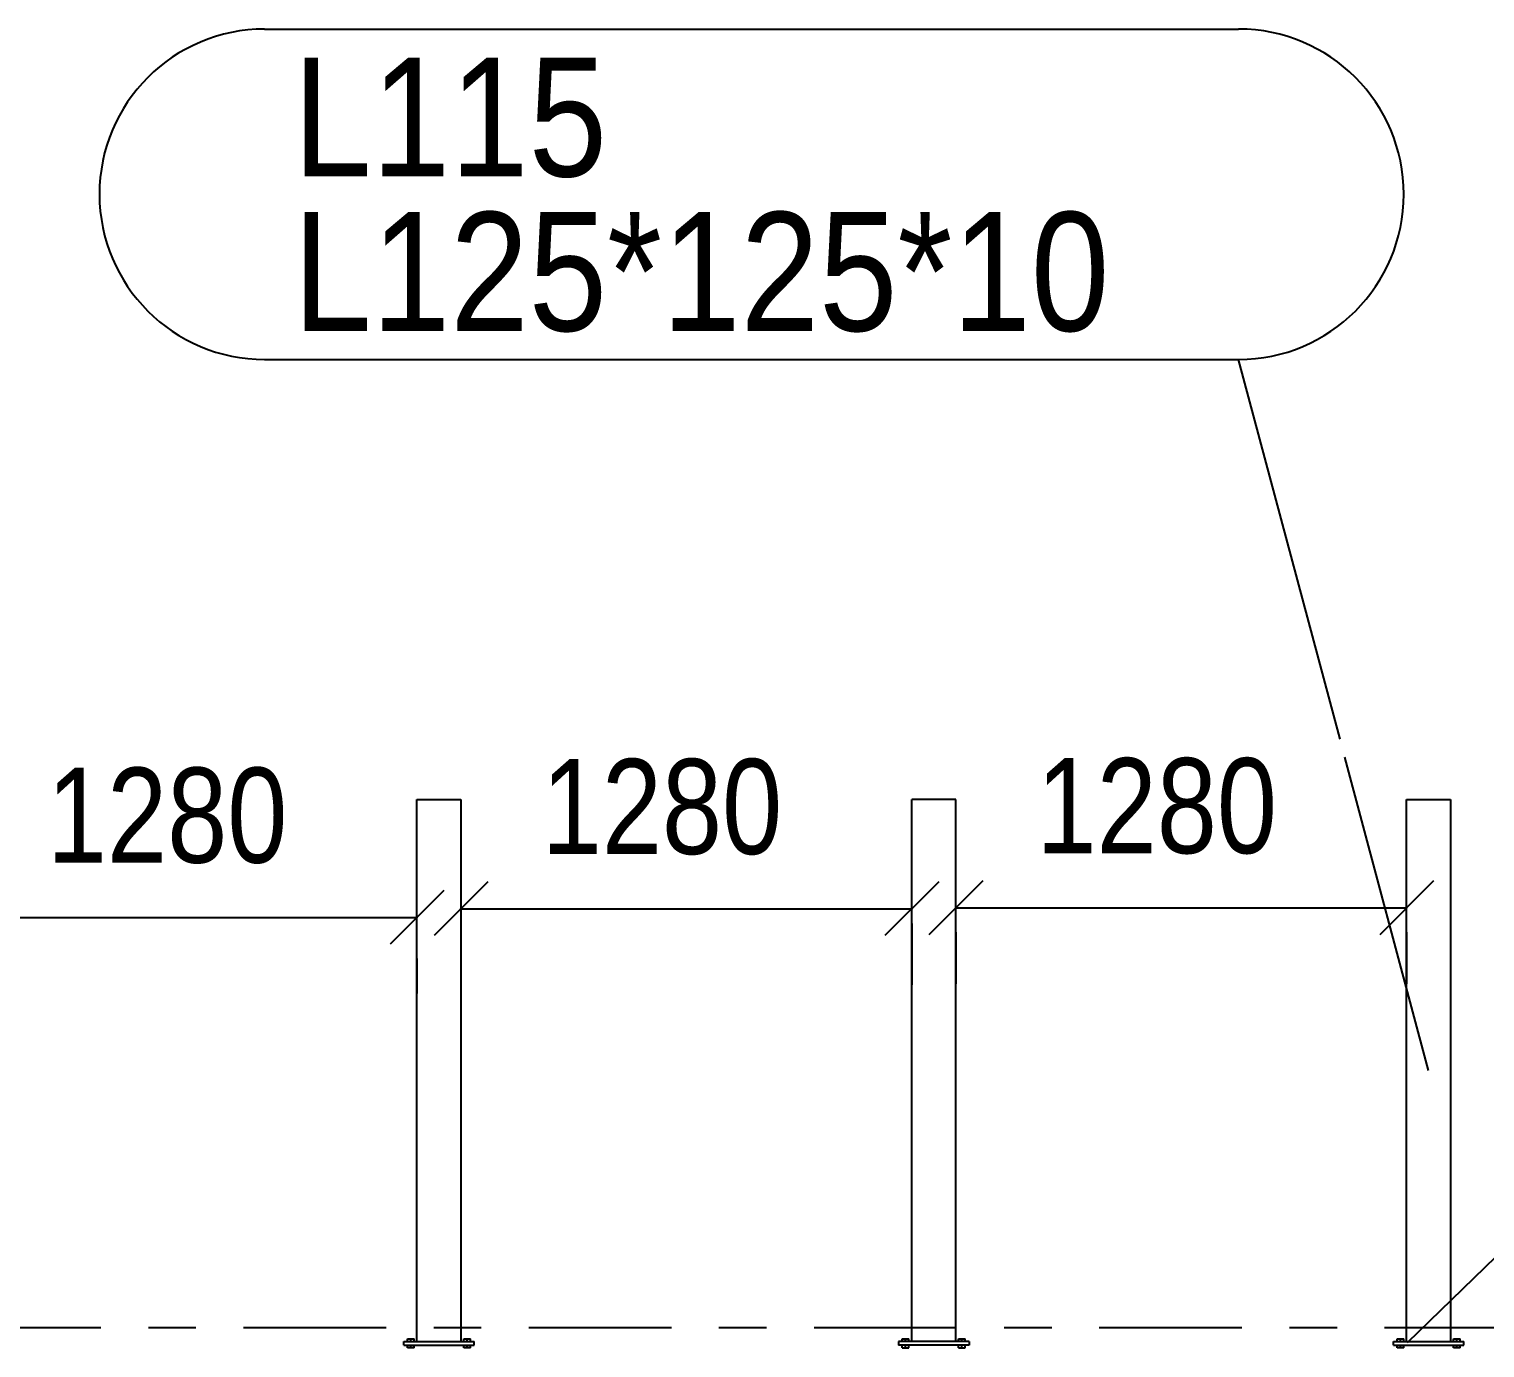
# Model space of a CAD drawing. Header units: millimetres. Extents: x 914 to 1731, y -85 to 465.
# Drawn here: x 1208.72 to 1239.34, y 368.48 to 396.23 of the extents above; entities that cross this region are included whole.
import ezdxf

# ---------------------------------------------------------------- set-up
doc = ezdxf.new("R2010")
doc.units = ezdxf.units.MM
doc.linetypes.add('XKITLINE00', pattern=[0])
doc.linetypes.add('XKITLINE03', pattern=[6, 3, -1, 1, -1])
for name, color, linetype, lineweight in [('Bolt', 1, 'Continuous', 0), ('S033M_GRID-STRUCT', 1, 'Continuous', 0), ('S060M_DIMENSION', 6, 'Continuous', 0), ('S281M_STEEL-COL', 3, 'Continuous', 0), ('S_030TEXT', 7, 'Continuous', 0)]:
    doc.layers.add(name, color=color, linetype=linetype, lineweight=lineweight)
doc.styles.add('ARIAL', font='arial.ttf')
doc.styles.add('COMIC_SANS_MS', font='comic.ttf')

msp = doc.modelspace()

# ---------------------------------------------------------------- linework, layer by layer
at = {"layer": 'Bolt', "linetype": 'XKITLINE00', "lineweight": 25}
for p, q in [((1216.682, 368.614), (1216.682, 368.673)), ((1216.682, 368.673), (1216.822, 368.673)), ((1216.682, 368.614), (1216.682, 368.673)), ((1216.682, 368.673), (1216.822, 368.673)), ((1216.682, 368.614), (1216.682, 368.673)), ((1216.682, 368.673), (1216.822, 368.673)), ((1216.682, 368.614), (1216.682, 368.673)), ((1216.682, 368.673), (1216.822, 368.673)), ((1216.682, 368.614), (1216.682, 368.673)), ((1216.682, 368.673), (1216.822, 368.673)), ((1216.682, 368.614), (1216.682, 368.673)), ((1216.682, 368.673), (1216.822, 368.673)), ((1216.682, 368.614), (1216.682, 368.673)), ((1216.682, 368.673), (1216.822, 368.673)), ((1216.682, 368.614), (1216.682, 368.673)), ((1216.682, 368.673), (1216.822, 368.673)), ((1216.682, 368.614), (1216.682, 368.673)), ((1216.682, 368.673), (1216.822, 368.673)), ((1216.682, 368.614), (1216.682, 368.673)), ((1216.682, 368.673), (1216.822, 368.673)), ((1216.682, 368.614), (1216.682, 368.673)), ((1216.682, 368.673), (1216.822, 368.673)), ((1216.682, 368.614), (1216.682, 368.673)), ((1216.682, 368.673), (1216.822, 368.673)), ((1216.682, 368.614), (1216.682, 368.673)), ((1216.682, 368.673), (1216.822, 368.673)), ((1216.682, 368.614), (1216.682, 368.673)), ((1216.682, 368.673), (1216.822, 368.673)), ((1216.682, 368.614), (1216.682, 368.673)), ((1216.682, 368.673), (1216.822, 368.673)), ((1216.682, 368.614), (1216.682, 368.673)), ((1216.682, 368.673), (1216.822, 368.673)), ((1216.682, 368.614), (1216.682, 368.673)), ((1216.682, 368.673), (1216.822, 368.673)), ((1216.682, 368.614), (1216.682, 368.673)), ((1216.682, 368.673), (1216.822, 368.673)), ((1216.682, 368.614), (1216.682, 368.673)), ((1216.682, 368.673), (1216.822, 368.673)), ((1216.682, 368.614), (1216.682, 368.673)), ((1216.682, 368.673), (1216.822, 368.673)), ((1216.682, 368.614), (1216.682, 368.673)), ((1216.682, 368.673), (1216.822, 368.673)), ((1216.682, 368.614), (1216.682, 368.673)), ((1216.682, 368.673), (1216.822, 368.673)), ((1216.752, 368.614), (1216.752, 368.673)), ((1216.752, 368.614), (1216.752, 368.673)), ((1216.752, 368.614), (1216.752, 368.673)), ((1216.752, 368.614), (1216.752, 368.673)), ((1216.752, 368.614), (1216.752, 368.673)), ((1216.752, 368.614), (1216.752, 368.673)), ((1216.752, 368.614), (1216.752, 368.673)), ((1216.752, 368.614), (1216.752, 368.673)), ((1216.752, 368.614), (1216.752, 368.673)), ((1216.752, 368.614), (1216.752, 368.673)), ((1216.752, 368.614), (1216.752, 368.673)), ((1216.752, 368.614), (1216.752, 368.673)), ((1216.752, 368.614), (1216.752, 368.673)), ((1216.752, 368.614), (1216.752, 368.673)), ((1216.752, 368.614), (1216.752, 368.673)), ((1216.752, 368.614), (1216.752, 368.673)), ((1216.752, 368.614), (1216.752, 368.673)), ((1216.752, 368.614), (1216.752, 368.673)), ((1216.752, 368.614), (1216.752, 368.673)), ((1216.752, 368.614), (1216.752, 368.673)), ((1216.752, 368.614), (1216.752, 368.673)), ((1216.752, 368.614), (1216.752, 368.673)), ((1216.822, 368.614), (1216.822, 368.673)), ((1216.822, 368.614), (1216.822, 368.673)), ((1216.822, 368.614), (1216.822, 368.673)), ((1216.822, 368.614), (1216.822, 368.673)), ((1216.822, 368.614), (1216.822, 368.673)), ((1216.822, 368.614), (1216.822, 368.673)), ((1216.822, 368.614), (1216.822, 368.673)), ((1216.822, 368.614), (1216.822, 368.673)), ((1216.822, 368.614), (1216.822, 368.673)), ((1216.822, 368.614), (1216.822, 368.673)), ((1216.822, 368.614), (1216.822, 368.673)), ((1216.822, 368.614), (1216.822, 368.673)), ((1216.822, 368.614), (1216.822, 368.673)), ((1216.822, 368.614), (1216.822, 368.673)), ((1216.822, 368.614), (1216.822, 368.673)), ((1216.822, 368.614), (1216.822, 368.673)), ((1216.822, 368.614), (1216.822, 368.673)), ((1216.822, 368.614), (1216.822, 368.673)), ((1216.822, 368.614), (1216.822, 368.673)), ((1216.822, 368.614), (1216.822, 368.673)), ((1216.822, 368.614), (1216.822, 368.673)), ((1216.822, 368.614), (1216.822, 368.673)), ((1217.867, 368.614), (1217.867, 368.673)), ((1217.867, 368.673), (1218.007, 368.673)), ((1217.867, 368.614), (1217.867, 368.673)), ((1217.867, 368.673), (1218.007, 368.673)), ((1217.867, 368.614), (1217.867, 368.673)), ((1217.867, 368.673), (1218.007, 368.673)), ((1217.867, 368.614), (1217.867, 368.673)), ((1217.867, 368.673), (1218.007, 368.673)), ((1217.867, 368.614), (1217.867, 368.673)), ((1217.867, 368.673), (1218.007, 368.673)), ((1217.867, 368.614), (1217.867, 368.673)), ((1217.867, 368.673), (1218.007, 368.673)), ((1217.867, 368.614), (1217.867, 368.673)), ((1217.867, 368.673), (1218.007, 368.673)), ((1217.867, 368.614), (1217.867, 368.673)), ((1217.867, 368.673), (1218.007, 368.673)), ((1217.867, 368.614), (1217.867, 368.673)), ((1217.867, 368.673), (1218.007, 368.673)), ((1217.867, 368.614), (1217.867, 368.673)), ((1217.867, 368.673), (1218.007, 368.673)), ((1217.867, 368.614), (1217.867, 368.673)), ((1217.867, 368.673), (1218.007, 368.673)), ((1217.867, 368.614), (1217.867, 368.673)), ((1217.867, 368.673), (1218.007, 368.673)), ((1217.867, 368.614), (1217.867, 368.673)), ((1217.867, 368.673), (1218.007, 368.673)), ((1217.867, 368.614), (1217.867, 368.673)), ((1217.867, 368.673), (1218.007, 368.673)), ((1217.867, 368.614), (1217.867, 368.673)), ((1217.867, 368.673), (1218.007, 368.673)), ((1217.867, 368.614), (1217.867, 368.673)), ((1217.867, 368.673), (1218.007, 368.673)), ((1217.867, 368.614), (1217.867, 368.673)), ((1217.867, 368.673), (1218.007, 368.673)), ((1217.867, 368.614), (1217.867, 368.673)), ((1217.867, 368.673), (1218.007, 368.673)), ((1217.867, 368.614), (1217.867, 368.673)), ((1217.867, 368.673), (1218.007, 368.673)), ((1217.867, 368.614), (1217.867, 368.673)), ((1217.867, 368.673), (1218.007, 368.673)), ((1217.867, 368.614), (1217.867, 368.673)), ((1217.867, 368.673), (1218.007, 368.673)), ((1217.867, 368.614), (1217.867, 368.673)), ((1217.867, 368.673), (1218.007, 368.673)), ((1217.937, 368.614), (1217.937, 368.673)), ((1217.937, 368.614), (1217.937, 368.673)), ((1217.937, 368.614), (1217.937, 368.673)), ((1217.937, 368.614), (1217.937, 368.673)), ((1217.937, 368.614), (1217.937, 368.673)), ((1217.937, 368.614), (1217.937, 368.673)), ((1217.937, 368.614), (1217.937, 368.673)), ((1217.937, 368.614), (1217.937, 368.673)), ((1217.937, 368.614), (1217.937, 368.673)), ((1217.937, 368.614), (1217.937, 368.673)), ((1217.937, 368.614), (1217.937, 368.673)), ((1217.937, 368.614), (1217.937, 368.673)), ((1217.937, 368.614), (1217.937, 368.673)), ((1217.937, 368.614), (1217.937, 368.673)), ((1217.937, 368.614), (1217.937, 368.673)), ((1217.937, 368.614), (1217.937, 368.673)), ((1217.937, 368.614), (1217.937, 368.673)), ((1217.937, 368.614), (1217.937, 368.673)), ((1217.937, 368.614), (1217.937, 368.673)), ((1217.937, 368.614), (1217.937, 368.673)), ((1217.937, 368.614), (1217.937, 368.673)), ((1217.937, 368.614), (1217.937, 368.673)), ((1218.007, 368.614), (1218.007, 368.673)), ((1218.007, 368.614), (1218.007, 368.673)), ((1218.007, 368.614), (1218.007, 368.673)), ((1218.007, 368.614), (1218.007, 368.673)), ((1218.007, 368.614), (1218.007, 368.673)), ((1218.007, 368.614), (1218.007, 368.673)), ((1218.007, 368.614), (1218.007, 368.673)), ((1218.007, 368.614), (1218.007, 368.673)), ((1218.007, 368.614), (1218.007, 368.673)), ((1218.007, 368.614), (1218.007, 368.673)), ((1218.007, 368.614), (1218.007, 368.673)), ((1218.007, 368.614), (1218.007, 368.673)), ((1218.007, 368.614), (1218.007, 368.673)), ((1218.007, 368.614), (1218.007, 368.673)), ((1218.007, 368.614), (1218.007, 368.673)), ((1218.007, 368.614), (1218.007, 368.673)), ((1218.007, 368.614), (1218.007, 368.673)), ((1218.007, 368.614), (1218.007, 368.673)), ((1218.007, 368.614), (1218.007, 368.673)), ((1218.007, 368.614), (1218.007, 368.673)), ((1218.007, 368.614), (1218.007, 368.673)), ((1218.007, 368.614), (1218.007, 368.673)), ((1227.089, 368.614), (1227.089, 368.673)), ((1227.089, 368.673), (1227.23, 368.673)), ((1227.089, 368.614), (1227.089, 368.673)), ((1227.089, 368.673), (1227.23, 368.673)), ((1227.089, 368.614), (1227.089, 368.673)), ((1227.089, 368.673), (1227.23, 368.673)), ((1227.089, 368.614), (1227.089, 368.673)), ((1227.089, 368.673), (1227.23, 368.673)), ((1227.089, 368.614), (1227.089, 368.673)), ((1227.089, 368.673), (1227.23, 368.673)), ((1227.089, 368.614), (1227.089, 368.673)), ((1227.089, 368.673), (1227.23, 368.673)), ((1227.089, 368.614), (1227.089, 368.673)), ((1227.089, 368.673), (1227.23, 368.673)), ((1227.089, 368.614), (1227.089, 368.673)), ((1227.089, 368.673), (1227.23, 368.673)), ((1227.089, 368.614), (1227.089, 368.673)), ((1227.089, 368.673), (1227.23, 368.673)), ((1227.089, 368.614), (1227.089, 368.673)), ((1227.089, 368.673), (1227.23, 368.673)), ((1227.089, 368.614), (1227.089, 368.673)), ((1227.089, 368.673), (1227.23, 368.673)), ((1227.089, 368.614), (1227.089, 368.673)), ((1227.089, 368.673), (1227.23, 368.673)), ((1227.089, 368.614), (1227.089, 368.673)), ((1227.089, 368.673), (1227.23, 368.673)), ((1227.089, 368.614), (1227.089, 368.673)), ((1227.089, 368.673), (1227.23, 368.673)), ((1227.089, 368.614), (1227.089, 368.673)), ((1227.089, 368.673), (1227.23, 368.673)), ((1227.089, 368.614), (1227.089, 368.673)), ((1227.089, 368.673), (1227.23, 368.673)), ((1227.089, 368.614), (1227.089, 368.673)), ((1227.089, 368.673), (1227.23, 368.673)), ((1227.089, 368.614), (1227.089, 368.673)), ((1227.089, 368.673), (1227.23, 368.673)), ((1227.089, 368.614), (1227.089, 368.673)), ((1227.089, 368.673), (1227.23, 368.673)), ((1227.089, 368.614), (1227.089, 368.673)), ((1227.089, 368.673), (1227.23, 368.673)), ((1227.089, 368.614), (1227.089, 368.673)), ((1227.089, 368.673), (1227.23, 368.673)), ((1227.089, 368.614), (1227.089, 368.673)), ((1227.089, 368.673), (1227.23, 368.673)), ((1227.159, 368.614), (1227.159, 368.673)), ((1227.159, 368.614), (1227.159, 368.673)), ((1227.159, 368.614), (1227.159, 368.673)), ((1227.159, 368.614), (1227.159, 368.673)), ((1227.159, 368.614), (1227.159, 368.673)), ((1227.159, 368.614), (1227.159, 368.673)), ((1227.159, 368.614), (1227.159, 368.673)), ((1227.159, 368.614), (1227.159, 368.673)), ((1227.159, 368.614), (1227.159, 368.673)), ((1227.159, 368.614), (1227.159, 368.673)), ((1227.159, 368.614), (1227.159, 368.673)), ((1227.159, 368.614), (1227.159, 368.673)), ((1227.159, 368.614), (1227.159, 368.673)), ((1227.159, 368.614), (1227.159, 368.673)), ((1227.159, 368.614), (1227.159, 368.673)), ((1227.159, 368.614), (1227.159, 368.673)), ((1227.159, 368.614), (1227.159, 368.673)), ((1227.159, 368.614), (1227.159, 368.673)), ((1227.159, 368.614), (1227.159, 368.673)), ((1227.159, 368.614), (1227.159, 368.673)), ((1227.159, 368.614), (1227.159, 368.673)), ((1227.159, 368.614), (1227.159, 368.673)), ((1227.23, 368.614), (1227.23, 368.673)), ((1227.23, 368.614), (1227.23, 368.673)), ((1227.23, 368.614), (1227.23, 368.673)), ((1227.23, 368.614), (1227.23, 368.673)), ((1227.23, 368.614), (1227.23, 368.673)), ((1227.23, 368.614), (1227.23, 368.673)), ((1227.23, 368.614), (1227.23, 368.673)), ((1227.23, 368.614), (1227.23, 368.673)), ((1227.23, 368.614), (1227.23, 368.673)), ((1227.23, 368.614), (1227.23, 368.673)), ((1227.23, 368.614), (1227.23, 368.673)), ((1227.23, 368.614), (1227.23, 368.673)), ((1227.23, 368.614), (1227.23, 368.673)), ((1227.23, 368.614), (1227.23, 368.673)), ((1227.23, 368.614), (1227.23, 368.673)), ((1227.23, 368.614), (1227.23, 368.673)), ((1227.23, 368.614), (1227.23, 368.673)), ((1227.23, 368.614), (1227.23, 368.673)), ((1227.23, 368.614), (1227.23, 368.673)), ((1227.23, 368.614), (1227.23, 368.673)), ((1227.23, 368.614), (1227.23, 368.673)), ((1227.23, 368.614), (1227.23, 368.673)), ((1228.274, 368.614), (1228.274, 368.673)), ((1228.274, 368.673), (1228.415, 368.673)), ((1228.274, 368.614), (1228.274, 368.673)), ((1228.274, 368.673), (1228.415, 368.673)), ((1228.274, 368.614), (1228.274, 368.673)), ((1228.274, 368.673), (1228.415, 368.673)), ((1228.274, 368.614), (1228.274, 368.673)), ((1228.274, 368.673), (1228.415, 368.673)), ((1228.274, 368.614), (1228.274, 368.673)), ((1228.274, 368.673), (1228.415, 368.673)), ((1228.274, 368.614), (1228.274, 368.673)), ((1228.274, 368.673), (1228.415, 368.673)), ((1228.274, 368.614), (1228.274, 368.673)), ((1228.274, 368.673), (1228.415, 368.673)), ((1228.274, 368.614), (1228.274, 368.673)), ((1228.274, 368.673), (1228.415, 368.673)), ((1228.274, 368.614), (1228.274, 368.673)), ((1228.274, 368.673), (1228.415, 368.673)), ((1228.274, 368.614), (1228.274, 368.673)), ((1228.274, 368.673), (1228.415, 368.673)), ((1228.274, 368.614), (1228.274, 368.673)), ((1228.274, 368.673), (1228.415, 368.673)), ((1228.274, 368.614), (1228.274, 368.673)), ((1228.274, 368.673), (1228.415, 368.673)), ((1228.274, 368.614), (1228.274, 368.673)), ((1228.274, 368.673), (1228.415, 368.673)), ((1228.274, 368.614), (1228.274, 368.673)), ((1228.274, 368.673), (1228.415, 368.673)), ((1228.274, 368.614), (1228.274, 368.673)), ((1228.274, 368.673), (1228.415, 368.673)), ((1228.274, 368.614), (1228.274, 368.673)), ((1228.274, 368.673), (1228.415, 368.673)), ((1228.274, 368.614), (1228.274, 368.673)), ((1228.274, 368.673), (1228.415, 368.673)), ((1228.274, 368.614), (1228.274, 368.673)), ((1228.274, 368.673), (1228.415, 368.673)), ((1228.274, 368.614), (1228.274, 368.673)), ((1228.274, 368.673), (1228.415, 368.673)), ((1228.274, 368.614), (1228.274, 368.673)), ((1228.274, 368.673), (1228.415, 368.673)), ((1228.274, 368.614), (1228.274, 368.673)), ((1228.274, 368.673), (1228.415, 368.673)), ((1228.274, 368.614), (1228.274, 368.673)), ((1228.274, 368.673), (1228.415, 368.673)), ((1228.345, 368.614), (1228.345, 368.673)), ((1228.345, 368.614), (1228.345, 368.673)), ((1228.345, 368.614), (1228.345, 368.673)), ((1228.345, 368.614), (1228.345, 368.673)), ((1228.345, 368.614), (1228.345, 368.673)), ((1228.345, 368.614), (1228.345, 368.673)), ((1228.345, 368.614), (1228.345, 368.673)), ((1228.345, 368.614), (1228.345, 368.673)), ((1228.345, 368.614), (1228.345, 368.673)), ((1228.345, 368.614), (1228.345, 368.673)), ((1228.345, 368.614), (1228.345, 368.673)), ((1228.345, 368.614), (1228.345, 368.673)), ((1228.345, 368.614), (1228.345, 368.673)), ((1228.345, 368.614), (1228.345, 368.673)), ((1228.345, 368.614), (1228.345, 368.673)), ((1228.345, 368.614), (1228.345, 368.673)), ((1228.345, 368.614), (1228.345, 368.673)), ((1228.345, 368.614), (1228.345, 368.673)), ((1228.345, 368.614), (1228.345, 368.673)), ((1228.345, 368.614), (1228.345, 368.673)), ((1228.345, 368.614), (1228.345, 368.673)), ((1228.345, 368.614), (1228.345, 368.673)), ((1228.415, 368.614), (1228.415, 368.673)), ((1228.415, 368.614), (1228.415, 368.673)), ((1228.415, 368.614), (1228.415, 368.673)), ((1228.415, 368.614), (1228.415, 368.673)), ((1228.415, 368.614), (1228.415, 368.673)), ((1228.415, 368.614), (1228.415, 368.673)), ((1228.415, 368.614), (1228.415, 368.673)), ((1228.415, 368.614), (1228.415, 368.673)), ((1228.415, 368.614), (1228.415, 368.673)), ((1228.415, 368.614), (1228.415, 368.673)), ((1228.415, 368.614), (1228.415, 368.673)), ((1228.415, 368.614), (1228.415, 368.673)), ((1228.415, 368.614), (1228.415, 368.673)), ((1228.415, 368.614), (1228.415, 368.673)), ((1228.415, 368.614), (1228.415, 368.673)), ((1228.415, 368.614), (1228.415, 368.673)), ((1228.415, 368.614), (1228.415, 368.673)), ((1228.415, 368.614), (1228.415, 368.673)), ((1228.415, 368.614), (1228.415, 368.673)), ((1228.415, 368.614), (1228.415, 368.673)), ((1228.415, 368.614), (1228.415, 368.673)), ((1228.415, 368.614), (1228.415, 368.673)), ((1237.496, 368.614), (1237.496, 368.673)), ((1237.496, 368.673), (1237.637, 368.673)), ((1237.496, 368.614), (1237.496, 368.673)), ((1237.496, 368.673), (1237.637, 368.673)), ((1237.496, 368.614), (1237.496, 368.673)), ((1237.496, 368.673), (1237.637, 368.673)), ((1237.496, 368.614), (1237.496, 368.673)), ((1237.496, 368.673), (1237.637, 368.673)), ((1237.496, 368.614), (1237.496, 368.673)), ((1237.496, 368.673), (1237.637, 368.673)), ((1237.496, 368.614), (1237.496, 368.673)), ((1237.496, 368.673), (1237.637, 368.673)), ((1237.496, 368.614), (1237.496, 368.673)), ((1237.496, 368.673), (1237.637, 368.673)), ((1237.496, 368.614), (1237.496, 368.673)), ((1237.496, 368.673), (1237.637, 368.673)), ((1237.496, 368.614), (1237.496, 368.673)), ((1237.496, 368.673), (1237.637, 368.673)), ((1237.496, 368.614), (1237.496, 368.673)), ((1237.496, 368.673), (1237.637, 368.673)), ((1237.496, 368.614), (1237.496, 368.673)), ((1237.496, 368.673), (1237.637, 368.673)), ((1237.496, 368.614), (1237.496, 368.673)), ((1237.496, 368.673), (1237.637, 368.673)), ((1237.496, 368.614), (1237.496, 368.673)), ((1237.496, 368.673), (1237.637, 368.673)), ((1237.496, 368.614), (1237.496, 368.673)), ((1237.496, 368.673), (1237.637, 368.673)), ((1237.496, 368.614), (1237.496, 368.673)), ((1237.496, 368.673), (1237.637, 368.673)), ((1237.496, 368.614), (1237.496, 368.673)), ((1237.496, 368.673), (1237.637, 368.673)), ((1237.496, 368.614), (1237.496, 368.673)), ((1237.496, 368.673), (1237.637, 368.673)), ((1237.496, 368.614), (1237.496, 368.673)), ((1237.496, 368.673), (1237.637, 368.673)), ((1237.496, 368.614), (1237.496, 368.673)), ((1237.496, 368.673), (1237.637, 368.673)), ((1237.496, 368.614), (1237.496, 368.673)), ((1237.496, 368.673), (1237.637, 368.673)), ((1237.496, 368.614), (1237.496, 368.673)), ((1237.496, 368.673), (1237.637, 368.673)), ((1237.496, 368.614), (1237.496, 368.673)), ((1237.496, 368.673), (1237.637, 368.673)), ((1237.567, 368.614), (1237.567, 368.673)), ((1237.567, 368.614), (1237.567, 368.673)), ((1237.567, 368.614), (1237.567, 368.673)), ((1237.567, 368.614), (1237.567, 368.673)), ((1237.567, 368.614), (1237.567, 368.673)), ((1237.567, 368.614), (1237.567, 368.673)), ((1237.567, 368.614), (1237.567, 368.673)), ((1237.567, 368.614), (1237.567, 368.673)), ((1237.567, 368.614), (1237.567, 368.673)), ((1237.567, 368.614), (1237.567, 368.673)), ((1237.567, 368.614), (1237.567, 368.673)), ((1237.567, 368.614), (1237.567, 368.673)), ((1237.567, 368.614), (1237.567, 368.673)), ((1237.567, 368.614), (1237.567, 368.673)), ((1237.567, 368.614), (1237.567, 368.673)), ((1237.567, 368.614), (1237.567, 368.673)), ((1237.567, 368.614), (1237.567, 368.673)), ((1237.567, 368.614), (1237.567, 368.673)), ((1237.567, 368.614), (1237.567, 368.673)), ((1237.567, 368.614), (1237.567, 368.673)), ((1237.567, 368.614), (1237.567, 368.673)), ((1237.567, 368.614), (1237.567, 368.673)), ((1237.637, 368.614), (1237.637, 368.673)), ((1237.637, 368.614), (1237.637, 368.673)), ((1237.637, 368.614), (1237.637, 368.673)), ((1237.637, 368.614), (1237.637, 368.673)), ((1237.637, 368.614), (1237.637, 368.673)), ((1237.637, 368.614), (1237.637, 368.673)), ((1237.637, 368.614), (1237.637, 368.673)), ((1237.637, 368.614), (1237.637, 368.673)), ((1237.637, 368.614), (1237.637, 368.673)), ((1237.637, 368.614), (1237.637, 368.673)), ((1237.637, 368.614), (1237.637, 368.673)), ((1237.637, 368.614), (1237.637, 368.673)), ((1237.637, 368.614), (1237.637, 368.673)), ((1237.637, 368.614), (1237.637, 368.673)), ((1237.637, 368.614), (1237.637, 368.673)), ((1237.637, 368.614), (1237.637, 368.673)), ((1237.637, 368.614), (1237.637, 368.673)), ((1237.637, 368.614), (1237.637, 368.673)), ((1237.637, 368.614), (1237.637, 368.673)), ((1237.637, 368.614), (1237.637, 368.673)), ((1237.637, 368.614), (1237.637, 368.673)), ((1237.637, 368.614), (1237.637, 368.673)), ((1238.682, 368.614), (1238.682, 368.673)), ((1238.682, 368.673), (1238.822, 368.673)), ((1238.682, 368.614), (1238.682, 368.673)), ((1238.682, 368.673), (1238.822, 368.673)), ((1238.682, 368.614), (1238.682, 368.673)), ((1238.682, 368.673), (1238.822, 368.673)), ((1238.682, 368.614), (1238.682, 368.673)), ((1238.682, 368.673), (1238.822, 368.673)), ((1238.682, 368.614), (1238.682, 368.673)), ((1238.682, 368.673), (1238.822, 368.673)), ((1238.682, 368.614), (1238.682, 368.673)), ((1238.682, 368.673), (1238.822, 368.673)), ((1238.682, 368.614), (1238.682, 368.673)), ((1238.682, 368.673), (1238.822, 368.673)), ((1238.682, 368.614), (1238.682, 368.673)), ((1238.682, 368.673), (1238.822, 368.673)), ((1238.682, 368.614), (1238.682, 368.673)), ((1238.682, 368.673), (1238.822, 368.673)), ((1238.682, 368.614), (1238.682, 368.673)), ((1238.682, 368.673), (1238.822, 368.673)), ((1238.682, 368.614), (1238.682, 368.673)), ((1238.682, 368.673), (1238.822, 368.673)), ((1238.682, 368.614), (1238.682, 368.673)), ((1238.682, 368.673), (1238.822, 368.673)), ((1238.682, 368.614), (1238.682, 368.673)), ((1238.682, 368.673), (1238.822, 368.673)), ((1238.682, 368.614), (1238.682, 368.673)), ((1238.682, 368.673), (1238.822, 368.673)), ((1238.682, 368.614), (1238.682, 368.673)), ((1238.682, 368.673), (1238.822, 368.673)), ((1238.682, 368.614), (1238.682, 368.673)), ((1238.682, 368.673), (1238.822, 368.673)), ((1238.682, 368.614), (1238.682, 368.673)), ((1238.682, 368.673), (1238.822, 368.673)), ((1238.682, 368.614), (1238.682, 368.673)), ((1238.682, 368.673), (1238.822, 368.673)), ((1238.682, 368.614), (1238.682, 368.673)), ((1238.682, 368.673), (1238.822, 368.673)), ((1238.682, 368.614), (1238.682, 368.673)), ((1238.682, 368.673), (1238.822, 368.673)), ((1238.682, 368.614), (1238.682, 368.673)), ((1238.682, 368.673), (1238.822, 368.673)), ((1238.682, 368.614), (1238.682, 368.673)), ((1238.682, 368.673), (1238.822, 368.673)), ((1238.752, 368.614), (1238.752, 368.673)), ((1238.752, 368.614), (1238.752, 368.673)), ((1238.752, 368.614), (1238.752, 368.673)), ((1238.752, 368.614), (1238.752, 368.673)), ((1238.752, 368.614), (1238.752, 368.673)), ((1238.752, 368.614), (1238.752, 368.673)), ((1238.752, 368.614), (1238.752, 368.673)), ((1238.752, 368.614), (1238.752, 368.673)), ((1238.752, 368.614), (1238.752, 368.673)), ((1238.752, 368.614), (1238.752, 368.673)), ((1238.752, 368.614), (1238.752, 368.673)), ((1238.752, 368.614), (1238.752, 368.673)), ((1238.752, 368.614), (1238.752, 368.673)), ((1238.752, 368.614), (1238.752, 368.673)), ((1238.752, 368.614), (1238.752, 368.673)), ((1238.752, 368.614), (1238.752, 368.673)), ((1238.752, 368.614), (1238.752, 368.673)), ((1238.752, 368.614), (1238.752, 368.673)), ((1238.752, 368.614), (1238.752, 368.673)), ((1238.752, 368.614), (1238.752, 368.673)), ((1238.752, 368.614), (1238.752, 368.673)), ((1238.752, 368.614), (1238.752, 368.673)), ((1238.822, 368.614), (1238.822, 368.673)), ((1238.822, 368.614), (1238.822, 368.673)), ((1238.822, 368.614), (1238.822, 368.673)), ((1238.822, 368.614), (1238.822, 368.673)), ((1238.822, 368.614), (1238.822, 368.673)), ((1238.822, 368.614), (1238.822, 368.673)), ((1238.822, 368.614), (1238.822, 368.673)), ((1238.822, 368.614), (1238.822, 368.673)), ((1238.822, 368.614), (1238.822, 368.673)), ((1238.822, 368.614), (1238.822, 368.673)), ((1238.822, 368.614), (1238.822, 368.673)), ((1238.822, 368.614), (1238.822, 368.673)), ((1238.822, 368.614), (1238.822, 368.673)), ((1238.822, 368.614), (1238.822, 368.673)), ((1238.822, 368.614), (1238.822, 368.673)), ((1238.822, 368.614), (1238.822, 368.673)), ((1238.822, 368.614), (1238.822, 368.673)), ((1238.822, 368.614), (1238.822, 368.673)), ((1238.822, 368.614), (1238.822, 368.673)), ((1238.822, 368.614), (1238.822, 368.673)), ((1238.822, 368.614), (1238.822, 368.673)), ((1238.822, 368.614), (1238.822, 368.673)), ((1216.682, 368.481), (1216.682, 368.54)), ((1216.682, 368.481), (1216.682, 368.54)), ((1216.682, 368.481), (1216.682, 368.54)), ((1216.682, 368.481), (1216.682, 368.54)), ((1216.682, 368.481), (1216.682, 368.54)), ((1216.682, 368.481), (1216.682, 368.54)), ((1216.682, 368.481), (1216.682, 368.54)), ((1216.682, 368.481), (1216.682, 368.54)), ((1216.682, 368.481), (1216.682, 368.54)), ((1216.682, 368.481), (1216.682, 368.54)), ((1216.682, 368.481), (1216.682, 368.54)), ((1216.682, 368.481), (1216.682, 368.54)), ((1216.682, 368.481), (1216.682, 368.54)), ((1216.682, 368.481), (1216.682, 368.54)), ((1216.682, 368.481), (1216.682, 368.54)), ((1216.682, 368.481), (1216.682, 368.54)), ((1216.682, 368.481), (1216.682, 368.54)), ((1216.682, 368.481), (1216.682, 368.54)), ((1216.682, 368.481), (1216.682, 368.54)), ((1216.682, 368.481), (1216.682, 368.54)), ((1216.682, 368.481), (1216.682, 368.54)), ((1216.682, 368.481), (1216.682, 368.54)), ((1216.822, 368.481), (1216.682, 368.481)), ((1216.822, 368.481), (1216.682, 368.481)), ((1216.822, 368.481), (1216.682, 368.481)), ((1216.822, 368.481), (1216.682, 368.481)), ((1216.822, 368.481), (1216.682, 368.481)), ((1216.822, 368.481), (1216.682, 368.481)), ((1216.822, 368.481), (1216.682, 368.481)), ((1216.822, 368.481), (1216.682, 368.481)), ((1216.822, 368.481), (1216.682, 368.481)), ((1216.822, 368.481), (1216.682, 368.481)), ((1216.822, 368.481), (1216.682, 368.481)), ((1216.822, 368.481), (1216.682, 368.481)), ((1216.822, 368.481), (1216.682, 368.481)), ((1216.822, 368.481), (1216.682, 368.481)), ((1216.822, 368.481), (1216.682, 368.481)), ((1216.822, 368.481), (1216.682, 368.481)), ((1216.822, 368.481), (1216.682, 368.481)), ((1216.822, 368.481), (1216.682, 368.481)), ((1216.822, 368.481), (1216.682, 368.481)), ((1216.822, 368.481), (1216.682, 368.481)), ((1216.822, 368.481), (1216.682, 368.481)), ((1216.822, 368.481), (1216.682, 368.481)), ((1216.752, 368.481), (1216.752, 368.54)), ((1216.752, 368.481), (1216.752, 368.54)), ((1216.752, 368.481), (1216.752, 368.54)), ((1216.752, 368.481), (1216.752, 368.54)), ((1216.752, 368.481), (1216.752, 368.54)), ((1216.752, 368.481), (1216.752, 368.54)), ((1216.752, 368.481), (1216.752, 368.54)), ((1216.752, 368.481), (1216.752, 368.54)), ((1216.752, 368.481), (1216.752, 368.54)), ((1216.752, 368.481), (1216.752, 368.54)), ((1216.752, 368.481), (1216.752, 368.54)), ((1216.752, 368.481), (1216.752, 368.54)), ((1216.752, 368.481), (1216.752, 368.54)), ((1216.752, 368.481), (1216.752, 368.54)), ((1216.752, 368.481), (1216.752, 368.54)), ((1216.752, 368.481), (1216.752, 368.54)), ((1216.752, 368.481), (1216.752, 368.54)), ((1216.752, 368.481), (1216.752, 368.54)), ((1216.752, 368.481), (1216.752, 368.54)), ((1216.752, 368.481), (1216.752, 368.54)), ((1216.752, 368.481), (1216.752, 368.54)), ((1216.752, 368.481), (1216.752, 368.54)), ((1216.822, 368.481), (1216.822, 368.54)), ((1216.822, 368.481), (1216.822, 368.54)), ((1216.822, 368.481), (1216.822, 368.54)), ((1216.822, 368.481), (1216.822, 368.54)), ((1216.822, 368.481), (1216.822, 368.54)), ((1216.822, 368.481), (1216.822, 368.54)), ((1216.822, 368.481), (1216.822, 368.54)), ((1216.822, 368.481), (1216.822, 368.54)), ((1216.822, 368.481), (1216.822, 368.54)), ((1216.822, 368.481), (1216.822, 368.54)), ((1216.822, 368.481), (1216.822, 368.54)), ((1216.822, 368.481), (1216.822, 368.54)), ((1216.822, 368.481), (1216.822, 368.54)), ((1216.822, 368.481), (1216.822, 368.54)), ((1216.822, 368.481), (1216.822, 368.54)), ((1216.822, 368.481), (1216.822, 368.54)), ((1216.822, 368.481), (1216.822, 368.54)), ((1216.822, 368.481), (1216.822, 368.54)), ((1216.822, 368.481), (1216.822, 368.54)), ((1216.822, 368.481), (1216.822, 368.54)), ((1216.822, 368.481), (1216.822, 368.54)), ((1216.822, 368.481), (1216.822, 368.54)), ((1217.867, 368.481), (1217.867, 368.54)), ((1217.867, 368.481), (1217.867, 368.54)), ((1217.867, 368.481), (1217.867, 368.54)), ((1217.867, 368.481), (1217.867, 368.54)), ((1217.867, 368.481), (1217.867, 368.54)), ((1217.867, 368.481), (1217.867, 368.54)), ((1217.867, 368.481), (1217.867, 368.54)), ((1217.867, 368.481), (1217.867, 368.54)), ((1217.867, 368.481), (1217.867, 368.54)), ((1217.867, 368.481), (1217.867, 368.54)), ((1217.867, 368.481), (1217.867, 368.54)), ((1217.867, 368.481), (1217.867, 368.54)), ((1217.867, 368.481), (1217.867, 368.54)), ((1217.867, 368.481), (1217.867, 368.54)), ((1217.867, 368.481), (1217.867, 368.54)), ((1217.867, 368.481), (1217.867, 368.54)), ((1217.867, 368.481), (1217.867, 368.54)), ((1217.867, 368.481), (1217.867, 368.54)), ((1217.867, 368.481), (1217.867, 368.54)), ((1217.867, 368.481), (1217.867, 368.54)), ((1217.867, 368.481), (1217.867, 368.54)), ((1217.867, 368.481), (1217.867, 368.54)), ((1218.007, 368.481), (1217.867, 368.481)), ((1218.007, 368.481), (1217.867, 368.481)), ((1218.007, 368.481), (1217.867, 368.481)), ((1218.007, 368.481), (1217.867, 368.481)), ((1218.007, 368.481), (1217.867, 368.481)), ((1218.007, 368.481), (1217.867, 368.481)), ((1218.007, 368.481), (1217.867, 368.481)), ((1218.007, 368.481), (1217.867, 368.481)), ((1218.007, 368.481), (1217.867, 368.481)), ((1218.007, 368.481), (1217.867, 368.481)), ((1218.007, 368.481), (1217.867, 368.481)), ((1218.007, 368.481), (1217.867, 368.481)), ((1218.007, 368.481), (1217.867, 368.481)), ((1218.007, 368.481), (1217.867, 368.481)), ((1218.007, 368.481), (1217.867, 368.481)), ((1218.007, 368.481), (1217.867, 368.481)), ((1218.007, 368.481), (1217.867, 368.481)), ((1218.007, 368.481), (1217.867, 368.481)), ((1218.007, 368.481), (1217.867, 368.481)), ((1218.007, 368.481), (1217.867, 368.481)), ((1218.007, 368.481), (1217.867, 368.481)), ((1218.007, 368.481), (1217.867, 368.481)), ((1217.937, 368.481), (1217.937, 368.54)), ((1217.937, 368.481), (1217.937, 368.54)), ((1217.937, 368.481), (1217.937, 368.54)), ((1217.937, 368.481), (1217.937, 368.54)), ((1217.937, 368.481), (1217.937, 368.54)), ((1217.937, 368.481), (1217.937, 368.54)), ((1217.937, 368.481), (1217.937, 368.54)), ((1217.937, 368.481), (1217.937, 368.54)), ((1217.937, 368.481), (1217.937, 368.54)), ((1217.937, 368.481), (1217.937, 368.54)), ((1217.937, 368.481), (1217.937, 368.54)), ((1217.937, 368.481), (1217.937, 368.54)), ((1217.937, 368.481), (1217.937, 368.54)), ((1217.937, 368.481), (1217.937, 368.54)), ((1217.937, 368.481), (1217.937, 368.54)), ((1217.937, 368.481), (1217.937, 368.54)), ((1217.937, 368.481), (1217.937, 368.54)), ((1217.937, 368.481), (1217.937, 368.54)), ((1217.937, 368.481), (1217.937, 368.54)), ((1217.937, 368.481), (1217.937, 368.54)), ((1217.937, 368.481), (1217.937, 368.54)), ((1217.937, 368.481), (1217.937, 368.54)), ((1218.007, 368.481), (1218.007, 368.54)), ((1218.007, 368.481), (1218.007, 368.54)), ((1218.007, 368.481), (1218.007, 368.54)), ((1218.007, 368.481), (1218.007, 368.54)), ((1218.007, 368.481), (1218.007, 368.54)), ((1218.007, 368.481), (1218.007, 368.54)), ((1218.007, 368.481), (1218.007, 368.54)), ((1218.007, 368.481), (1218.007, 368.54)), ((1218.007, 368.481), (1218.007, 368.54)), ((1218.007, 368.481), (1218.007, 368.54)), ((1218.007, 368.481), (1218.007, 368.54)), ((1218.007, 368.481), (1218.007, 368.54)), ((1218.007, 368.481), (1218.007, 368.54)), ((1218.007, 368.481), (1218.007, 368.54)), ((1218.007, 368.481), (1218.007, 368.54)), ((1218.007, 368.481), (1218.007, 368.54)), ((1218.007, 368.481), (1218.007, 368.54)), ((1218.007, 368.481), (1218.007, 368.54)), ((1218.007, 368.481), (1218.007, 368.54)), ((1218.007, 368.481), (1218.007, 368.54)), ((1218.007, 368.481), (1218.007, 368.54)), ((1218.007, 368.481), (1218.007, 368.54)), ((1227.089, 368.481), (1227.089, 368.54)), ((1227.089, 368.481), (1227.089, 368.54)), ((1227.089, 368.481), (1227.089, 368.54)), ((1227.089, 368.481), (1227.089, 368.54)), ((1227.089, 368.481), (1227.089, 368.54)), ((1227.089, 368.481), (1227.089, 368.54)), ((1227.089, 368.481), (1227.089, 368.54)), ((1227.089, 368.481), (1227.089, 368.54)), ((1227.089, 368.481), (1227.089, 368.54)), ((1227.089, 368.481), (1227.089, 368.54)), ((1227.089, 368.481), (1227.089, 368.54)), ((1227.089, 368.481), (1227.089, 368.54)), ((1227.089, 368.481), (1227.089, 368.54)), ((1227.089, 368.481), (1227.089, 368.54)), ((1227.089, 368.481), (1227.089, 368.54)), ((1227.089, 368.481), (1227.089, 368.54)), ((1227.089, 368.481), (1227.089, 368.54)), ((1227.089, 368.481), (1227.089, 368.54)), ((1227.089, 368.481), (1227.089, 368.54)), ((1227.089, 368.481), (1227.089, 368.54)), ((1227.089, 368.481), (1227.089, 368.54)), ((1227.089, 368.481), (1227.089, 368.54)), ((1227.089, 368.481), (1227.23, 368.481)), ((1227.089, 368.481), (1227.23, 368.481)), ((1227.089, 368.481), (1227.23, 368.481)), ((1227.089, 368.481), (1227.23, 368.481)), ((1227.089, 368.481), (1227.23, 368.481)), ((1227.089, 368.481), (1227.23, 368.481)), ((1227.089, 368.481), (1227.23, 368.481)), ((1227.089, 368.481), (1227.23, 368.481)), ((1227.089, 368.481), (1227.23, 368.481)), ((1227.089, 368.481), (1227.23, 368.481)), ((1227.089, 368.481), (1227.23, 368.481)), ((1227.089, 368.481), (1227.23, 368.481)), ((1227.089, 368.481), (1227.23, 368.481)), ((1227.089, 368.481), (1227.23, 368.481)), ((1227.089, 368.481), (1227.23, 368.481)), ((1227.089, 368.481), (1227.23, 368.481)), ((1227.089, 368.481), (1227.23, 368.481)), ((1227.089, 368.481), (1227.23, 368.481)), ((1227.089, 368.481), (1227.23, 368.481)), ((1227.089, 368.481), (1227.23, 368.481)), ((1227.089, 368.481), (1227.23, 368.481)), ((1227.089, 368.481), (1227.23, 368.481)), ((1227.159, 368.481), (1227.159, 368.54)), ((1227.159, 368.481), (1227.159, 368.54)), ((1227.159, 368.481), (1227.159, 368.54)), ((1227.159, 368.481), (1227.159, 368.54)), ((1227.159, 368.481), (1227.159, 368.54)), ((1227.159, 368.481), (1227.159, 368.54)), ((1227.159, 368.481), (1227.159, 368.54)), ((1227.159, 368.481), (1227.159, 368.54)), ((1227.159, 368.481), (1227.159, 368.54)), ((1227.159, 368.481), (1227.159, 368.54)), ((1227.159, 368.481), (1227.159, 368.54)), ((1227.159, 368.481), (1227.159, 368.54)), ((1227.159, 368.481), (1227.159, 368.54)), ((1227.159, 368.481), (1227.159, 368.54)), ((1227.159, 368.481), (1227.159, 368.54)), ((1227.159, 368.481), (1227.159, 368.54)), ((1227.159, 368.481), (1227.159, 368.54)), ((1227.159, 368.481), (1227.159, 368.54)), ((1227.159, 368.481), (1227.159, 368.54)), ((1227.159, 368.481), (1227.159, 368.54)), ((1227.159, 368.481), (1227.159, 368.54)), ((1227.159, 368.481), (1227.159, 368.54)), ((1227.23, 368.481), (1227.23, 368.54)), ((1227.23, 368.481), (1227.23, 368.54)), ((1227.23, 368.481), (1227.23, 368.54)), ((1227.23, 368.481), (1227.23, 368.54)), ((1227.23, 368.481), (1227.23, 368.54)), ((1227.23, 368.481), (1227.23, 368.54)), ((1227.23, 368.481), (1227.23, 368.54)), ((1227.23, 368.481), (1227.23, 368.54)), ((1227.23, 368.481), (1227.23, 368.54)), ((1227.23, 368.481), (1227.23, 368.54)), ((1227.23, 368.481), (1227.23, 368.54)), ((1227.23, 368.481), (1227.23, 368.54)), ((1227.23, 368.481), (1227.23, 368.54)), ((1227.23, 368.481), (1227.23, 368.54)), ((1227.23, 368.481), (1227.23, 368.54)), ((1227.23, 368.481), (1227.23, 368.54)), ((1227.23, 368.481), (1227.23, 368.54)), ((1227.23, 368.481), (1227.23, 368.54)), ((1227.23, 368.481), (1227.23, 368.54)), ((1227.23, 368.481), (1227.23, 368.54)), ((1227.23, 368.481), (1227.23, 368.54)), ((1227.23, 368.481), (1227.23, 368.54)), ((1228.274, 368.481), (1228.274, 368.54)), ((1228.274, 368.481), (1228.274, 368.54)), ((1228.274, 368.481), (1228.274, 368.54)), ((1228.274, 368.481), (1228.274, 368.54)), ((1228.274, 368.481), (1228.274, 368.54)), ((1228.274, 368.481), (1228.274, 368.54)), ((1228.274, 368.481), (1228.274, 368.54)), ((1228.274, 368.481), (1228.274, 368.54)), ((1228.274, 368.481), (1228.274, 368.54)), ((1228.274, 368.481), (1228.274, 368.54)), ((1228.274, 368.481), (1228.274, 368.54)), ((1228.274, 368.481), (1228.274, 368.54)), ((1228.274, 368.481), (1228.274, 368.54)), ((1228.274, 368.481), (1228.274, 368.54)), ((1228.274, 368.481), (1228.274, 368.54)), ((1228.274, 368.481), (1228.274, 368.54)), ((1228.274, 368.481), (1228.274, 368.54)), ((1228.274, 368.481), (1228.274, 368.54)), ((1228.274, 368.481), (1228.274, 368.54)), ((1228.274, 368.481), (1228.274, 368.54)), ((1228.274, 368.481), (1228.274, 368.54)), ((1228.274, 368.481), (1228.274, 368.54)), ((1228.274, 368.481), (1228.415, 368.481)), ((1228.274, 368.481), (1228.415, 368.481)), ((1228.274, 368.481), (1228.415, 368.481)), ((1228.274, 368.481), (1228.415, 368.481)), ((1228.274, 368.481), (1228.415, 368.481)), ((1228.274, 368.481), (1228.415, 368.481)), ((1228.274, 368.481), (1228.415, 368.481)), ((1228.274, 368.481), (1228.415, 368.481)), ((1228.274, 368.481), (1228.415, 368.481)), ((1228.274, 368.481), (1228.415, 368.481)), ((1228.274, 368.481), (1228.415, 368.481)), ((1228.274, 368.481), (1228.415, 368.481)), ((1228.274, 368.481), (1228.415, 368.481)), ((1228.274, 368.481), (1228.415, 368.481)), ((1228.274, 368.481), (1228.415, 368.481)), ((1228.274, 368.481), (1228.415, 368.481)), ((1228.274, 368.481), (1228.415, 368.481)), ((1228.274, 368.481), (1228.415, 368.481)), ((1228.274, 368.481), (1228.415, 368.481)), ((1228.274, 368.481), (1228.415, 368.481)), ((1228.274, 368.481), (1228.415, 368.481)), ((1228.274, 368.481), (1228.415, 368.481)), ((1228.345, 368.481), (1228.345, 368.54)), ((1228.345, 368.481), (1228.345, 368.54)), ((1228.345, 368.481), (1228.345, 368.54)), ((1228.345, 368.481), (1228.345, 368.54)), ((1228.345, 368.481), (1228.345, 368.54)), ((1228.345, 368.481), (1228.345, 368.54)), ((1228.345, 368.481), (1228.345, 368.54)), ((1228.345, 368.481), (1228.345, 368.54)), ((1228.345, 368.481), (1228.345, 368.54)), ((1228.345, 368.481), (1228.345, 368.54)), ((1228.345, 368.481), (1228.345, 368.54)), ((1228.345, 368.481), (1228.345, 368.54)), ((1228.345, 368.481), (1228.345, 368.54)), ((1228.345, 368.481), (1228.345, 368.54)), ((1228.345, 368.481), (1228.345, 368.54)), ((1228.345, 368.481), (1228.345, 368.54)), ((1228.345, 368.481), (1228.345, 368.54)), ((1228.345, 368.481), (1228.345, 368.54)), ((1228.345, 368.481), (1228.345, 368.54)), ((1228.345, 368.481), (1228.345, 368.54)), ((1228.345, 368.481), (1228.345, 368.54)), ((1228.345, 368.481), (1228.345, 368.54)), ((1228.415, 368.481), (1228.415, 368.54)), ((1228.415, 368.481), (1228.415, 368.54)), ((1228.415, 368.481), (1228.415, 368.54)), ((1228.415, 368.481), (1228.415, 368.54)), ((1228.415, 368.481), (1228.415, 368.54)), ((1228.415, 368.481), (1228.415, 368.54)), ((1228.415, 368.481), (1228.415, 368.54)), ((1228.415, 368.481), (1228.415, 368.54)), ((1228.415, 368.481), (1228.415, 368.54)), ((1228.415, 368.481), (1228.415, 368.54)), ((1228.415, 368.481), (1228.415, 368.54)), ((1228.415, 368.481), (1228.415, 368.54)), ((1228.415, 368.481), (1228.415, 368.54)), ((1228.415, 368.481), (1228.415, 368.54)), ((1228.415, 368.481), (1228.415, 368.54)), ((1228.415, 368.481), (1228.415, 368.54)), ((1228.415, 368.481), (1228.415, 368.54)), ((1228.415, 368.481), (1228.415, 368.54)), ((1228.415, 368.481), (1228.415, 368.54)), ((1228.415, 368.481), (1228.415, 368.54)), ((1228.415, 368.481), (1228.415, 368.54)), ((1228.415, 368.481), (1228.415, 368.54)), ((1237.496, 368.481), (1237.496, 368.54)), ((1237.496, 368.481), (1237.496, 368.54)), ((1237.496, 368.481), (1237.496, 368.54)), ((1237.496, 368.481), (1237.496, 368.54)), ((1237.496, 368.481), (1237.496, 368.54)), ((1237.496, 368.481), (1237.496, 368.54)), ((1237.496, 368.481), (1237.496, 368.54)), ((1237.496, 368.481), (1237.496, 368.54)), ((1237.496, 368.481), (1237.496, 368.54)), ((1237.496, 368.481), (1237.496, 368.54)), ((1237.496, 368.481), (1237.496, 368.54)), ((1237.496, 368.481), (1237.496, 368.54)), ((1237.496, 368.481), (1237.496, 368.54)), ((1237.496, 368.481), (1237.496, 368.54)), ((1237.496, 368.481), (1237.496, 368.54)), ((1237.496, 368.481), (1237.496, 368.54)), ((1237.496, 368.481), (1237.496, 368.54)), ((1237.496, 368.481), (1237.496, 368.54)), ((1237.496, 368.481), (1237.496, 368.54)), ((1237.496, 368.481), (1237.496, 368.54)), ((1237.496, 368.481), (1237.496, 368.54)), ((1237.496, 368.481), (1237.496, 368.54)), ((1237.637, 368.481), (1237.496, 368.481)), ((1237.637, 368.481), (1237.496, 368.481)), ((1237.637, 368.481), (1237.496, 368.481)), ((1237.637, 368.481), (1237.496, 368.481)), ((1237.637, 368.481), (1237.496, 368.481)), ((1237.637, 368.481), (1237.496, 368.481)), ((1237.637, 368.481), (1237.496, 368.481)), ((1237.637, 368.481), (1237.496, 368.481)), ((1237.637, 368.481), (1237.496, 368.481)), ((1237.637, 368.481), (1237.496, 368.481)), ((1237.637, 368.481), (1237.496, 368.481)), ((1237.637, 368.481), (1237.496, 368.481)), ((1237.637, 368.481), (1237.496, 368.481)), ((1237.637, 368.481), (1237.496, 368.481)), ((1237.637, 368.481), (1237.496, 368.481)), ((1237.637, 368.481), (1237.496, 368.481)), ((1237.637, 368.481), (1237.496, 368.481)), ((1237.637, 368.481), (1237.496, 368.481)), ((1237.637, 368.481), (1237.496, 368.481)), ((1237.637, 368.481), (1237.496, 368.481)), ((1237.637, 368.481), (1237.496, 368.481)), ((1237.637, 368.481), (1237.496, 368.481)), ((1237.567, 368.481), (1237.567, 368.54)), ((1237.567, 368.481), (1237.567, 368.54)), ((1237.567, 368.481), (1237.567, 368.54)), ((1237.567, 368.481), (1237.567, 368.54)), ((1237.567, 368.481), (1237.567, 368.54)), ((1237.567, 368.481), (1237.567, 368.54)), ((1237.567, 368.481), (1237.567, 368.54)), ((1237.567, 368.481), (1237.567, 368.54)), ((1237.567, 368.481), (1237.567, 368.54)), ((1237.567, 368.481), (1237.567, 368.54)), ((1237.567, 368.481), (1237.567, 368.54)), ((1237.567, 368.481), (1237.567, 368.54)), ((1237.567, 368.481), (1237.567, 368.54)), ((1237.567, 368.481), (1237.567, 368.54)), ((1237.567, 368.481), (1237.567, 368.54)), ((1237.567, 368.481), (1237.567, 368.54)), ((1237.567, 368.481), (1237.567, 368.54)), ((1237.567, 368.481), (1237.567, 368.54)), ((1237.567, 368.481), (1237.567, 368.54)), ((1237.567, 368.481), (1237.567, 368.54)), ((1237.567, 368.481), (1237.567, 368.54)), ((1237.567, 368.481), (1237.567, 368.54)), ((1237.637, 368.481), (1237.637, 368.54)), ((1237.637, 368.481), (1237.637, 368.54)), ((1237.637, 368.481), (1237.637, 368.54)), ((1237.637, 368.481), (1237.637, 368.54)), ((1237.637, 368.481), (1237.637, 368.54)), ((1237.637, 368.481), (1237.637, 368.54)), ((1237.637, 368.481), (1237.637, 368.54)), ((1237.637, 368.481), (1237.637, 368.54)), ((1237.637, 368.481), (1237.637, 368.54)), ((1237.637, 368.481), (1237.637, 368.54)), ((1237.637, 368.481), (1237.637, 368.54)), ((1237.637, 368.481), (1237.637, 368.54)), ((1237.637, 368.481), (1237.637, 368.54)), ((1237.637, 368.481), (1237.637, 368.54)), ((1237.637, 368.481), (1237.637, 368.54)), ((1237.637, 368.481), (1237.637, 368.54)), ((1237.637, 368.481), (1237.637, 368.54)), ((1237.637, 368.481), (1237.637, 368.54)), ((1237.637, 368.481), (1237.637, 368.54)), ((1237.637, 368.481), (1237.637, 368.54)), ((1237.637, 368.481), (1237.637, 368.54)), ((1237.637, 368.481), (1237.637, 368.54)), ((1238.682, 368.481), (1238.682, 368.54)), ((1238.682, 368.481), (1238.682, 368.54)), ((1238.682, 368.481), (1238.682, 368.54)), ((1238.682, 368.481), (1238.682, 368.54)), ((1238.682, 368.481), (1238.682, 368.54)), ((1238.682, 368.481), (1238.682, 368.54)), ((1238.682, 368.481), (1238.682, 368.54)), ((1238.682, 368.481), (1238.682, 368.54)), ((1238.682, 368.481), (1238.682, 368.54)), ((1238.682, 368.481), (1238.682, 368.54)), ((1238.682, 368.481), (1238.682, 368.54)), ((1238.682, 368.481), (1238.682, 368.54)), ((1238.682, 368.481), (1238.682, 368.54)), ((1238.682, 368.481), (1238.682, 368.54)), ((1238.682, 368.481), (1238.682, 368.54)), ((1238.682, 368.481), (1238.682, 368.54)), ((1238.682, 368.481), (1238.682, 368.54)), ((1238.682, 368.481), (1238.682, 368.54)), ((1238.682, 368.481), (1238.682, 368.54)), ((1238.682, 368.481), (1238.682, 368.54)), ((1238.682, 368.481), (1238.682, 368.54)), ((1238.682, 368.481), (1238.682, 368.54)), ((1238.822, 368.481), (1238.682, 368.481)), ((1238.822, 368.481), (1238.682, 368.481)), ((1238.822, 368.481), (1238.682, 368.481)), ((1238.822, 368.481), (1238.682, 368.481)), ((1238.822, 368.481), (1238.682, 368.481)), ((1238.822, 368.481), (1238.682, 368.481)), ((1238.822, 368.481), (1238.682, 368.481)), ((1238.822, 368.481), (1238.682, 368.481)), ((1238.822, 368.481), (1238.682, 368.481)), ((1238.822, 368.481), (1238.682, 368.481)), ((1238.822, 368.481), (1238.682, 368.481)), ((1238.822, 368.481), (1238.682, 368.481)), ((1238.822, 368.481), (1238.682, 368.481)), ((1238.822, 368.481), (1238.682, 368.481)), ((1238.822, 368.481), (1238.682, 368.481)), ((1238.822, 368.481), (1238.682, 368.481)), ((1238.822, 368.481), (1238.682, 368.481)), ((1238.822, 368.481), (1238.682, 368.481)), ((1238.822, 368.481), (1238.682, 368.481)), ((1238.822, 368.481), (1238.682, 368.481)), ((1238.822, 368.481), (1238.682, 368.481)), ((1238.822, 368.481), (1238.682, 368.481)), ((1238.752, 368.481), (1238.752, 368.54)), ((1238.752, 368.481), (1238.752, 368.54)), ((1238.752, 368.481), (1238.752, 368.54)), ((1238.752, 368.481), (1238.752, 368.54)), ((1238.752, 368.481), (1238.752, 368.54)), ((1238.752, 368.481), (1238.752, 368.54)), ((1238.752, 368.481), (1238.752, 368.54)), ((1238.752, 368.481), (1238.752, 368.54)), ((1238.752, 368.481), (1238.752, 368.54)), ((1238.752, 368.481), (1238.752, 368.54)), ((1238.752, 368.481), (1238.752, 368.54)), ((1238.752, 368.481), (1238.752, 368.54)), ((1238.752, 368.481), (1238.752, 368.54)), ((1238.752, 368.481), (1238.752, 368.54)), ((1238.752, 368.481), (1238.752, 368.54)), ((1238.752, 368.481), (1238.752, 368.54)), ((1238.752, 368.481), (1238.752, 368.54)), ((1238.752, 368.481), (1238.752, 368.54)), ((1238.752, 368.481), (1238.752, 368.54)), ((1238.752, 368.481), (1238.752, 368.54)), ((1238.752, 368.481), (1238.752, 368.54)), ((1238.752, 368.481), (1238.752, 368.54)), ((1238.822, 368.481), (1238.822, 368.54)), ((1238.822, 368.481), (1238.822, 368.54)), ((1238.822, 368.481), (1238.822, 368.54)), ((1238.822, 368.481), (1238.822, 368.54)), ((1238.822, 368.481), (1238.822, 368.54)), ((1238.822, 368.481), (1238.822, 368.54)), ((1238.822, 368.481), (1238.822, 368.54)), ((1238.822, 368.481), (1238.822, 368.54)), ((1238.822, 368.481), (1238.822, 368.54)), ((1238.822, 368.481), (1238.822, 368.54)), ((1238.822, 368.481), (1238.822, 368.54)), ((1238.822, 368.481), (1238.822, 368.54)), ((1238.822, 368.481), (1238.822, 368.54)), ((1238.822, 368.481), (1238.822, 368.54)), ((1238.822, 368.481), (1238.822, 368.54)), ((1238.822, 368.481), (1238.822, 368.54)), ((1238.822, 368.481), (1238.822, 368.54)), ((1238.822, 368.481), (1238.822, 368.54)), ((1238.822, 368.481), (1238.822, 368.54)), ((1238.822, 368.481), (1238.822, 368.54)), ((1238.822, 368.481), (1238.822, 368.54)), ((1238.822, 368.481), (1238.822, 368.54))]:
    msp.add_line(p, q, dxfattribs=at)
at = {"layer": 'S033M_GRID-STRUCT', "linetype": 'XKITLINE03', "lineweight": 25}
msp.add_line((955.233, 368.91), (1255.165, 368.91), dxfattribs=at)
at = {"layer": 'S060M_DIMENSION', "linetype": 'XKITLINE00', "lineweight": 25}
for p, q in [((1218.373, 378.287), (1217.242, 377.155)), ((1227.855, 378.287), (1226.723, 377.155)), ((1228.781, 378.304), (1227.649, 377.172)), ((1238.262, 378.304), (1237.131, 377.172)), ((1217.447, 378.104), (1216.316, 376.972)), ((1207.4, 377.538), (1216.882, 377.538)), ((1217.807, 377.721), (1227.289, 377.721)), ((1228.215, 377.738), (1237.696, 377.738)), ((1217.807, 377.411), (1217.807, 376.121)), ((1227.289, 377.411), (1227.289, 376.121)), ((1228.215, 377.225), (1228.215, 376.138)), ((1237.696, 377.225), (1237.696, 376.138)), ((1216.882, 376.67), (1216.882, 375.938))]:
    msp.add_line(p, q, dxfattribs=at)
at = {"layer": 'S060M_DIMENSION', "lineweight": 25}
for p in [(1216.882, 377.538), (1217.807, 377.721), (1227.289, 377.721), (1228.215, 377.738), (1237.696, 377.738)]:
    msp.add_point(p, dxfattribs=at)
at = {"layer": 'S281M_STEEL-COL', "linetype": 'XKITLINE00', "lineweight": 25}
for p, q in [((1216.882, 380.021), (1217.807, 380.021)), ((1216.882, 368.614), (1216.882, 380.021)), ((1217.807, 380.021), (1217.807, 368.614)), ((1227.289, 368.614), (1227.289, 380.021)), ((1228.215, 380.021), (1227.289, 380.021)), ((1228.215, 368.614), (1228.215, 380.021)), ((1237.696, 380.021), (1238.622, 380.021)), ((1237.696, 368.614), (1237.696, 380.021)), ((1238.622, 380.021), (1238.622, 368.614)), ((1216.604, 368.54), (1216.604, 368.614)), ((1216.604, 368.614), (1218.085, 368.614)), ((1216.604, 368.54), (1218.085, 368.54)), ((1218.085, 368.54), (1218.085, 368.614)), ((1228.493, 368.614), (1227.011, 368.614)), ((1227.011, 368.614), (1227.011, 368.54)), ((1228.493, 368.54), (1227.011, 368.54)), ((1228.493, 368.614), (1228.493, 368.54)), ((1237.419, 368.54), (1237.419, 368.614)), ((1237.419, 368.614), (1238.9, 368.614)), ((1237.419, 368.54), (1238.9, 368.54)), ((1238.9, 368.54), (1238.9, 368.614))]:
    msp.add_line(p, q, dxfattribs=at)
at = {"layer": 'S_030TEXT', "linetype": 'XKITLINE00', "lineweight": 25}
for p, q in [((1213.678, 396.226), (1234.162, 396.226)), ((1213.678, 389.276), (1234.162, 389.276)), ((1236.296, 381.288), (1234.162, 389.276)), ((1237.717, 368.597), (1256.316, 386.649)), ((1238.159, 374.318), (1236.398, 380.909))]:
    msp.add_line(p, q, dxfattribs=at)
for centre, start, end in [((1213.678, 392.751), 90, 270), ((1234.162, 392.751), 270, 90)]:
    msp.add_arc(centre, 3.475, start, end, dxfattribs=at)

# ---------------------------------------------------------------- texts
at = {"layer": 'S060M_DIMENSION', "lineweight": 25, "style": 'COMIC_SANS_MS', "width": 0.85}
for p in [(1229.914, 378.888), (1209.099, 378.688), (1219.506, 378.871)]:
    msp.add_text('1280', height=2, dxfattribs=at).set_placement(p)
at = {"layer": 'S_030TEXT', "lineweight": 25, "style": 'ARIAL', "width": 0.85}
for s, p in [('L115', (1214.278, 393.126)), ('L125*125*10', (1214.278, 389.876))]:
    msp.add_text(s, height=2.5, dxfattribs=at).set_placement(p)

doc.saveas('drawing.dxf')
